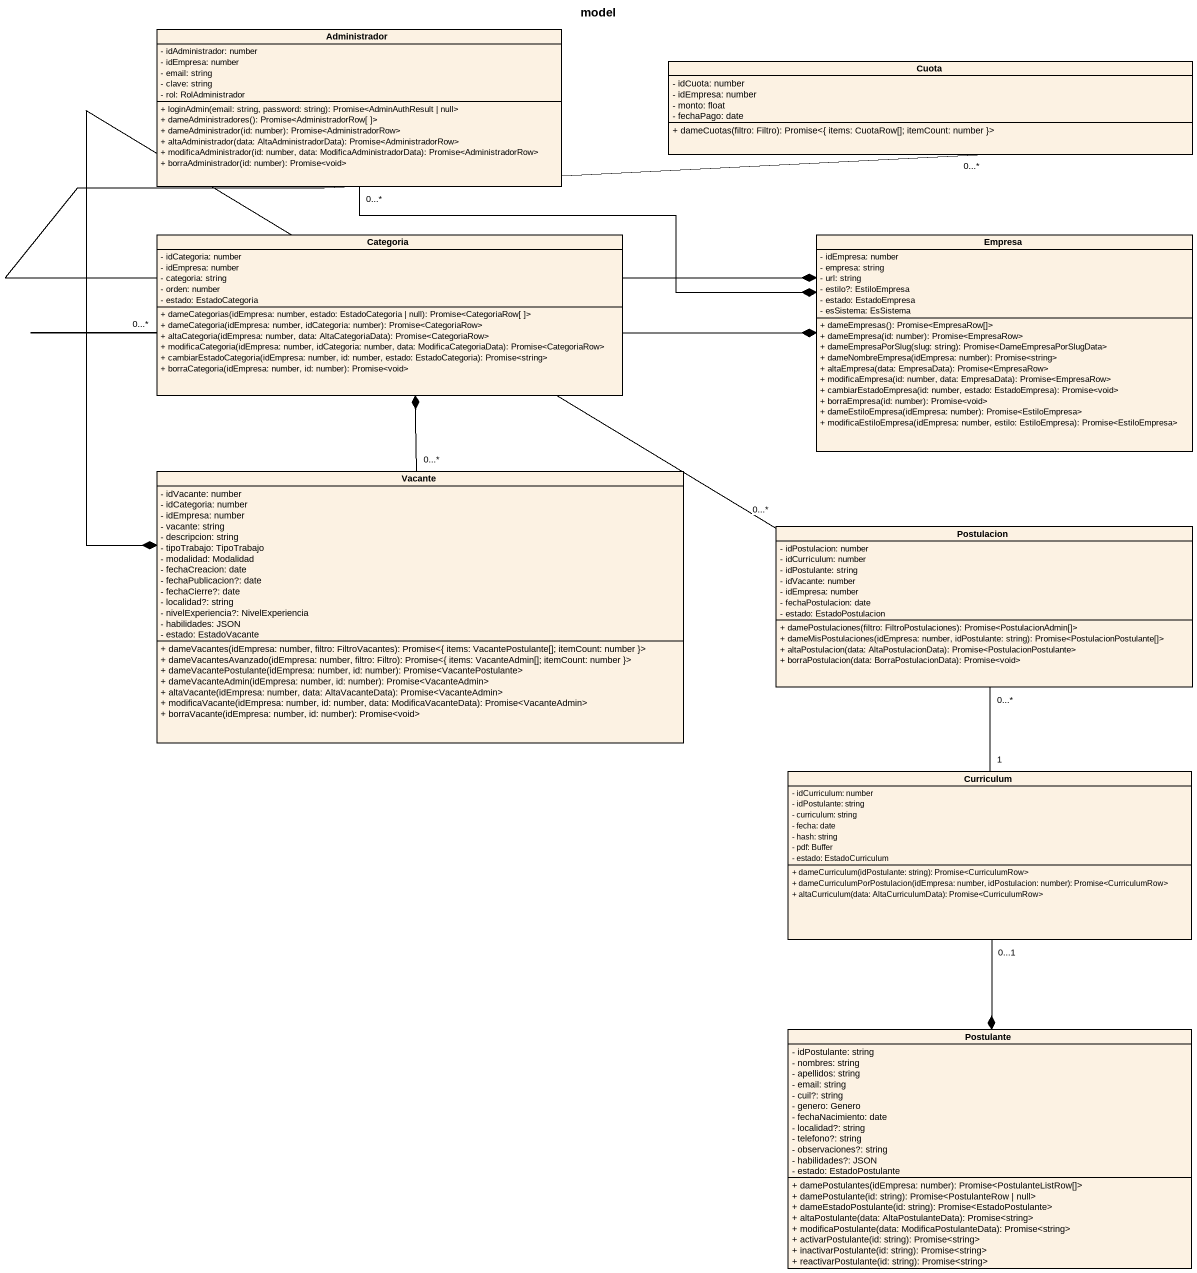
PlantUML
@startuml
title model
hide circle
hide empty members
skinparam classAttributeIconSize 0
class Administrador {
  - idAdministrador: number
  - idEmpresa: number
  - email: string
  - clave: string
  - rol: RolAdministrador
  + loginAdmin(email: string, password: string): Promise<AdminAuthResult | null>
  + dameAdministradores(): Promise<AdministradorRow[ ]>
  + dameAdministrador(id: number): Promise<AdministradorRow>
  + altaAdministrador(data: AltaAdministradorData): Promise<AdministradorRow>
  + modificaAdministrador(id: number, data: ModificaAdministradorData): Promise<AdministradorRow>
  + borraAdministrador(id: number): Promise<void>
}
class Cuota {
  - idCuota: number
  - idEmpresa: number
  - monto: float
  - fechaPago: date
  + dameCuotas(filtro: Filtro): Promise<{ items: CuotaRow[]; itemCount: number }>
}
class Categoria {
  - idCategoria: number
  - idEmpresa: number
  - categoria: string
  - orden: number
  - estado: EstadoCategoria
  + dameCategorias(idEmpresa: number, estado: EstadoCategoria | null): Promise<CategoriaRow[ ]>
  + dameCategoria(idEmpresa: number, idCategoria: number): Promise<CategoriaRow>
  + altaCategoria(idEmpresa: number, data: AltaCategoriaData): Promise<CategoriaRow>
  + modificaCategoria(idEmpresa: number, idCategoria: number, data: ModificaCategoriaData): Promise<CategoriaRow>
  + cambiarEstadoCategoria(idEmpresa: number, id: number, estado: EstadoCategoria): Promise<string>
  + borraCategoria(idEmpresa: number, id: number): Promise<void>
}
class Empresa {
  - idEmpresa: number
  - empresa: string
  - url: string
  - estilo?: EstiloEmpresa
  - estado: EstadoEmpresa
  - esSistema: EsSistema
  + dameEmpresas(): Promise<EmpresaRow[]>
  + dameEmpresa(id: number): Promise<EmpresaRow>
  + dameEmpresaPorSlug(slug: string): Promise<DameEmpresaPorSlugData>
  + dameNombreEmpresa(idEmpresa: number): Promise<string>
  + altaEmpresa(data: EmpresaData): Promise<EmpresaRow>
  + modificaEmpresa(id: number, data: EmpresaData): Promise<EmpresaRow>
  + cambiarEstadoEmpresa(id: number, estado: EstadoEmpresa): Promise<void>
  + borraEmpresa(id: number): Promise<void>
  + dameEstiloEmpresa(idEmpresa: number): Promise<EstiloEmpresa>
  + modificaEstiloEmpresa(idEmpresa: number, estilo: EstiloEmpresa): Promise<EstiloEmpresa>
}
class Vacante {
  - idVacante: number
  - idCategoria: number
  - idEmpresa: number
  - vacante: string
  - descripcion: string
  - tipoTrabajo: TipoTrabajo
  - modalidad: Modalidad
  - fechaCreacion: date
  - fechaPublicacion?: date
  - fechaCierre?: date
  - localidad?: string
  - nivelExperiencia?: NivelExperiencia
  - habilidades: JSON
  - estado: EstadoVacante
  + dameVacantes(idEmpresa: number, filtro: FiltroVacantes): Promise<{ items: VacantePostulante[]; itemCount: number }>
  + dameVacantesAvanzado(idEmpresa: number, filtro: Filtro): Promise<{ items: VacanteAdmin[]; itemCount: number }>
  + dameVacantePostulante(idEmpresa: number, id: number): Promise<VacantePostulante>
  + dameVacanteAdmin(idEmpresa: number, id: number): Promise<VacanteAdmin>
  + altaVacante(idEmpresa: number, data: AltaVacanteData): Promise<VacanteAdmin>
  + modificaVacante(idEmpresa: number, id: number, data: ModificaVacanteData): Promise<VacanteAdmin>
  + borraVacante(idEmpresa: number, id: number): Promise<void>
}
class Postulacion {
  - idPostulacion: number
  - idCurriculum: number
  - idPostulante: string
  - idVacante: number
  - idEmpresa: number
  - fechaPostulacion: date
  - estado: EstadoPostulacion
  + damePostulaciones(filtro: FiltroPostulaciones): Promise<PostulacionAdmin[]>
  + dameMisPostulaciones(idEmpresa: number, idPostulante: string): Promise<PostulacionPostulante[]>
  + altaPostulacion(data: AltaPostulacionData): Promise<PostulacionPostulante>
  + borraPostulacion(data: BorraPostulacionData): Promise<void>
}
class Curriculum {
  - idCurriculum: number
  - idPostulante: string
  - curriculum: string
  - fecha: date
  - hash: string
  - pdf: Buffer
  - estado: EstadoCurriculum
  + dameCurriculum(idPostulante: string): Promise<CurriculumRow>
  + dameCurriculumPorPostulacion(idEmpresa: number, idPostulacion: number): Promise<CurriculumRow>
  + altaCurriculum(data: AltaCurriculumData): Promise<CurriculumRow>
}
class Postulante {
  - idPostulante: string
  - nombres: string
  - apellidos: string
  - email: string
  - cuil?: string
  - genero: Genero
  - fechaNacimiento: date
  - localidad?: string
  - telefono?: string
  - observaciones?: string
  - habilidades?: JSON
  - estado: EstadoPostulante
  + damePostulantes(idEmpresa: number): Promise<PostulanteListRow[]>
  + damePostulante(id: string): Promise<PostulanteRow | null>
  + dameEstadoPostulante(id: string): Promise<EstadoPostulante>
  + altaPostulante(data: AltaPostulanteData): Promise<string>
  + modificaPostulante(data: ModificaPostulanteData): Promise<string>
  + activarPostulante(id: string): Promise<string>
  + inactivarPostulante(id: string): Promise<string>
  + reactivarPostulante(id: string): Promise<string>
}
Administrador "0...*" -right-* Empresa
Cuota "0...*" --* Empresa
Categoria "0...*" -right-* Empresa
Vacante "0...*" -up-* Categoria
Postulacion "0...*" -left-* Vacante
Curriculum "1" -up- "0...*" Postulacion
Curriculum "0...1" --* Postulante
@enduml
